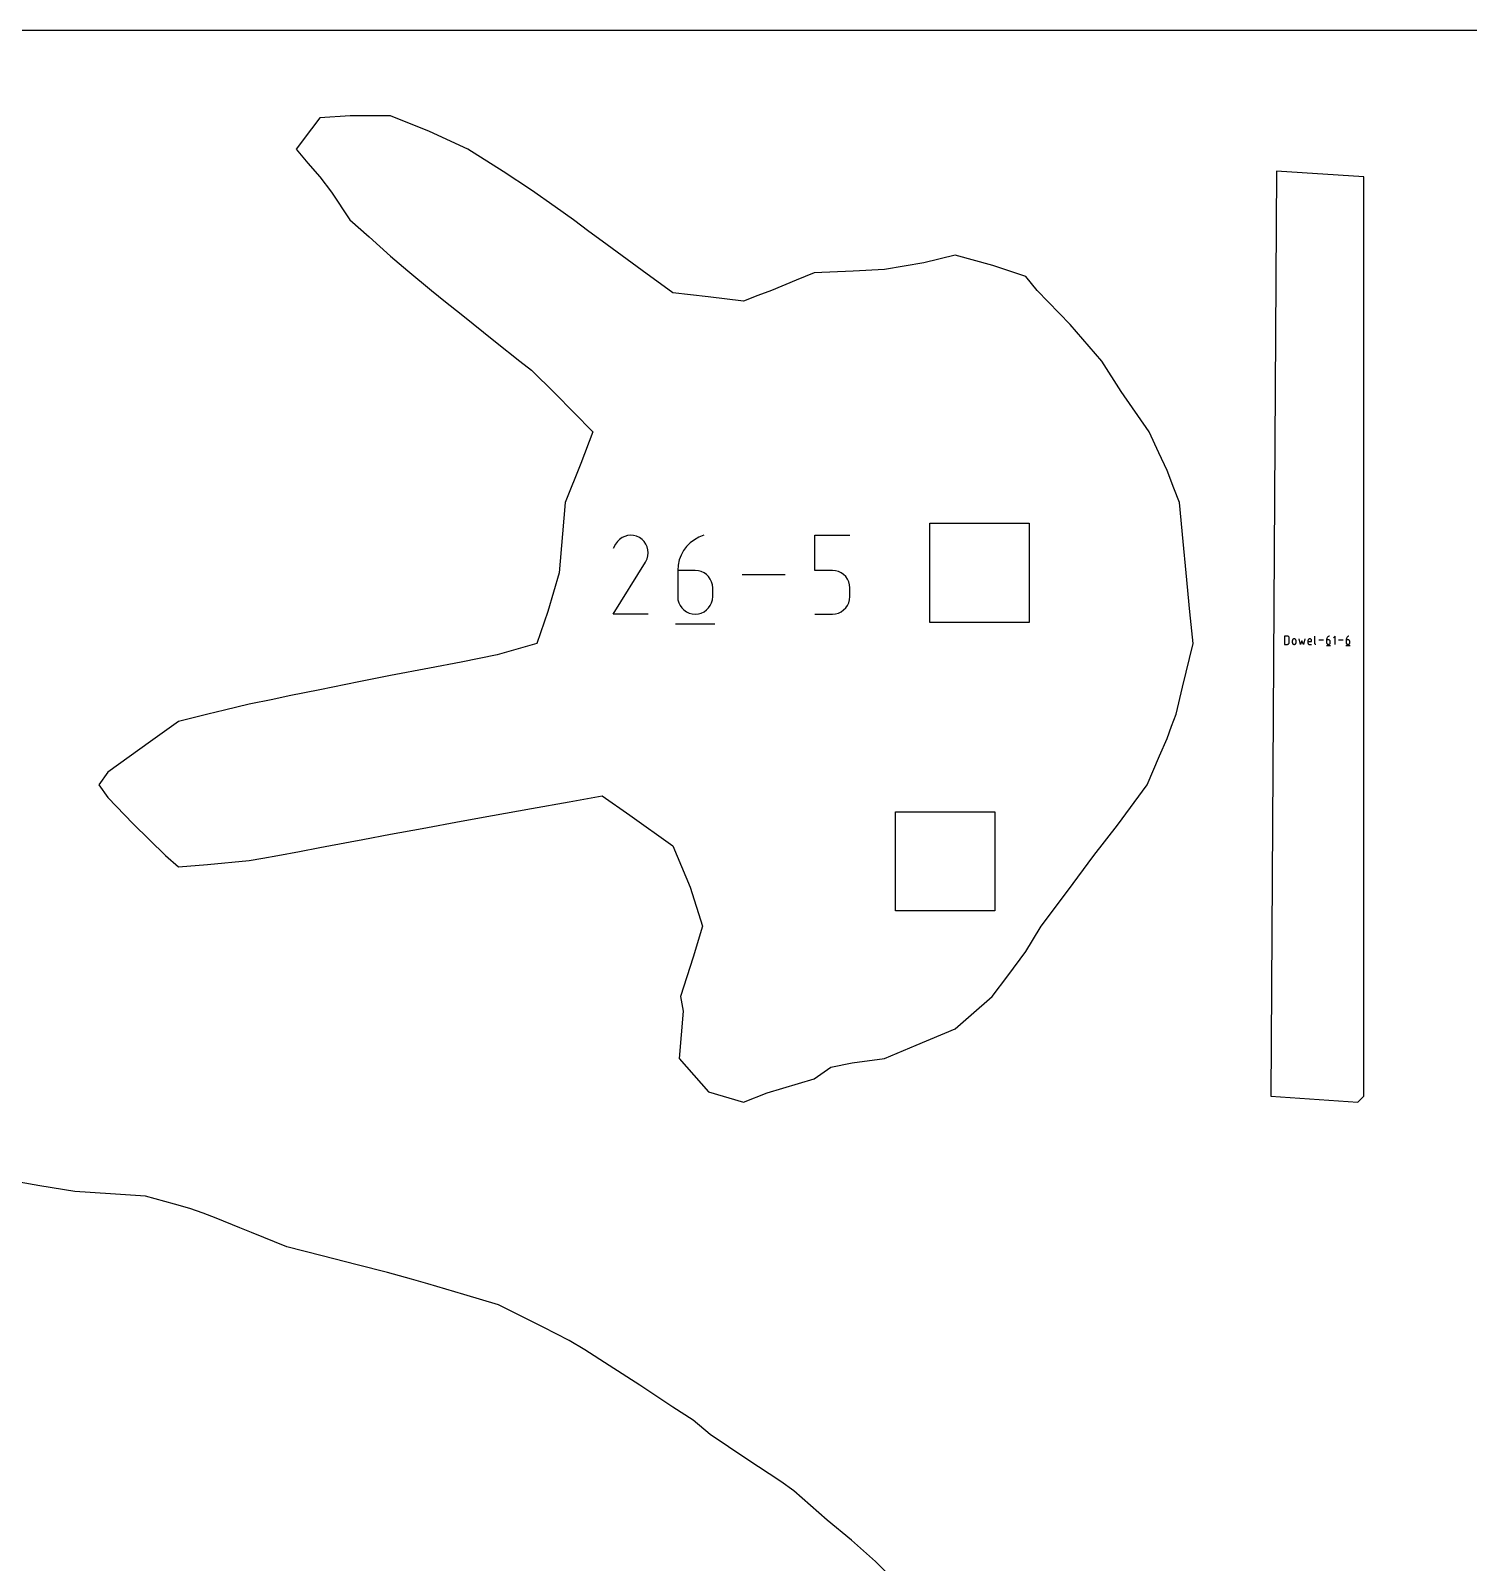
# Model space of a CAD drawing. Extents: x 0 to 12, y 0 to 12.
# Drawn here: x 2.292 to 4.609, y 9.532 to 12 of the extents above; entities that cross this region are included whole.
import ezdxf

# ---------------------------------------------------------------- set-up
doc = ezdxf.new("R2010")
doc.units = 0

msp = doc.modelspace()

# ---------------------------------------------------------------- linework, layer by layer
at = {"layer": 'annotation', "color": 1}
for p, q in [((3.240733, 11.180343), (3.237208, 11.176865)), ((3.244738, 11.183104), (3.240733, 11.180343)), ((3.249115, 11.185122), (3.244738, 11.183104)), ((3.253758, 11.186367), (3.249115, 11.185122)), ((3.258558, 11.186813), (3.253758, 11.186367)), ((3.26341, 11.186431), (3.258558, 11.186813)), ((3.268205, 11.185194), (3.26341, 11.186431)), ((3.272837, 11.183073), (3.268205, 11.185194)), ((3.27698, 11.180131), (3.272837, 11.183073)), ((3.272837, 11.183073), (3.272837, 11.183073)), ((3.368767, 11.183788), (3.361356, 11.179708)), ((3.376844, 11.186816), (3.368767, 11.183788)), ((3.376844, 11.186816), (3.376844, 11.186816)), ((3.555521, 11.130279), (3.555521, 11.186816)), ((3.555521, 11.186816), (3.611908, 11.186816)), ((3.23427, 11.172699), (3.230567, 11.165597)), ((3.237208, 11.176865), (3.23427, 11.172699)), ((3.280444, 11.176601), (3.27698, 11.180131)), ((3.283198, 11.172591), (3.280444, 11.176601)), ((3.285211, 11.168209), (3.283198, 11.172591)), ((3.286453, 11.163563), (3.285211, 11.168209)), ((3.286893, 11.158762), (3.286453, 11.163563)), ((3.2865, 11.153913), (3.286893, 11.158762)), ((3.343874, 11.162178), (3.339884, 11.154912)), ((3.348833, 11.1688), (3.343874, 11.162178)), ((3.354686, 11.174678), (3.348833, 11.1688)), ((3.361356, 11.179708), (3.354686, 11.174678)), ((3.230488, 11.059854), (3.282591, 11.143733)), ((3.282591, 11.143733), (3.282653, 11.14381)), ((3.282591, 11.143733), (3.282591, 11.143733)), ((3.282653, 11.14381), (3.282713, 11.143888)), ((3.282713, 11.143888), (3.28277, 11.143967)), ((3.28277, 11.143967), (3.282826, 11.144048)), ((3.282826, 11.144048), (3.28288, 11.144132)), ((3.28288, 11.144132), (3.282934, 11.144219)), ((3.282934, 11.144219), (3.282987, 11.14431)), ((3.282987, 11.14431), (3.283039, 11.144405)), ((3.283039, 11.144405), (3.283092, 11.144506)), ((3.283092, 11.144506), (3.285244, 11.149125)), ((3.283092, 11.144506), (3.283092, 11.144506)), ((3.285244, 11.149125), (3.2865, 11.153913)), ((3.335118, 11.13886), (3.334494, 11.130279)), ((3.336941, 11.147105), (3.335118, 11.13886)), ((3.339884, 11.154912), (3.336941, 11.147105)), ((3.334494, 11.130279), (3.334494, 11.08808)), ((3.362687, 11.130279), (3.334494, 11.130279)), ((3.367758, 11.129826), (3.362687, 11.130279)), ((3.372529, 11.128521), (3.367758, 11.129826)), ((3.376922, 11.126442), (3.372529, 11.128521)), ((3.380856, 11.123668), (3.376922, 11.126442)), ((3.384253, 11.120278), (3.380856, 11.123668)), ((3.387034, 11.116349), (3.384253, 11.120278)), ((3.389118, 11.111962), (3.387034, 11.116349)), ((3.390427, 11.107195), (3.389118, 11.111962)), ((3.390881, 11.102125), (3.390427, 11.107195)), ((3.507923, 11.123336), (3.438503, 11.123336)), ((3.583715, 11.130279), (3.555521, 11.130279)), ((3.588777, 11.129826), (3.583715, 11.130279)), ((3.593544, 11.128521), (3.588777, 11.129826)), ((3.597935, 11.126442), (3.593544, 11.128521)), ((3.60187, 11.123668), (3.597935, 11.126442)), ((3.60527, 11.120278), (3.60187, 11.123668)), ((3.608054, 11.116349), (3.60527, 11.120278)), ((3.610141, 11.111962), (3.608054, 11.116349)), ((3.611453, 11.107195), (3.610141, 11.111962)), ((3.611908, 11.102125), (3.611453, 11.107195)), ((3.334494, 11.08808), (3.334494, 11.08808)), ((3.334494, 11.08808), (3.334949, 11.083009)), ((3.334949, 11.083009), (3.336261, 11.078235)), ((3.389118, 11.078235), (3.390427, 11.083009)), ((3.390427, 11.083009), (3.390881, 11.08808)), ((3.390881, 11.08808), (3.390881, 11.102125)), ((3.390881, 11.102125), (3.390881, 11.102125)), ((3.610141, 11.078235), (3.611453, 11.083009)), ((3.611453, 11.083009), (3.611908, 11.08808)), ((3.611908, 11.08808), (3.611908, 11.102125)), ((3.611908, 11.102125), (3.611908, 11.102125)), ((3.286874, 11.059854), (3.230488, 11.059854)), ((3.336261, 11.078235), (3.33835, 11.073838)), ((3.33835, 11.073838), (3.341134, 11.069898)), ((3.341134, 11.069898), (3.344535, 11.066496)), ((3.344535, 11.066496), (3.348471, 11.06371)), ((3.348471, 11.06371), (3.352862, 11.061622)), ((3.352862, 11.061622), (3.357627, 11.06031)), ((3.357627, 11.06031), (3.362687, 11.059855)), ((3.362687, 11.059855), (3.367758, 11.06031)), ((3.362687, 11.059855), (3.362687, 11.059855)), ((3.367758, 11.06031), (3.372529, 11.061622)), ((3.372529, 11.061622), (3.376922, 11.06371)), ((3.376922, 11.06371), (3.380856, 11.066496)), ((3.380856, 11.066496), (3.384253, 11.069898)), ((3.384253, 11.069898), (3.387034, 11.073838)), ((3.387034, 11.073838), (3.389118, 11.078235)), ((3.555521, 11.059855), (3.583715, 11.059855)), ((3.583715, 11.059855), (3.588775, 11.06031)), ((3.583715, 11.059855), (3.583715, 11.059855)), ((3.588775, 11.06031), (3.59354, 11.061622)), ((3.59354, 11.061622), (3.597931, 11.06371)), ((3.597931, 11.06371), (3.601867, 11.066496)), ((3.601867, 11.066496), (3.605268, 11.069898)), ((3.605268, 11.069898), (3.608052, 11.073838)), ((3.608052, 11.073838), (3.610141, 11.078235)), ((3.330963, 11.043985), (3.394444, 11.043985)), ((4.316864, 11.024488), (4.312362, 11.024488)), ((4.312362, 11.024488), (4.312362, 11.010987)), ((4.312362, 11.010995), (4.316864, 11.010995)), ((4.312362, 11.010987), (4.312362, 11.010995)), ((4.317401, 11.02444), (4.316864, 11.024488)), ((4.316864, 11.010995), (4.317401, 11.011043)), ((4.316864, 11.010995), (4.316864, 11.010995)), ((4.317907, 11.0243), (4.317401, 11.02444)), ((4.317401, 11.011043), (4.317907, 11.011183)), ((4.318373, 11.024078), (4.317907, 11.0243)), ((4.317907, 11.011183), (4.318373, 11.011405)), ((4.318791, 11.023781), (4.318373, 11.024078)), ((4.318373, 11.011405), (4.318791, 11.011701)), ((4.319153, 11.023419), (4.318791, 11.023781)), ((4.318791, 11.011701), (4.319153, 11.012063)), ((4.319448, 11.023), (4.319153, 11.023419)), ((4.319153, 11.012063), (4.319448, 11.012482)), ((4.31967, 11.022533), (4.319448, 11.023)), ((4.319448, 11.012482), (4.31967, 11.01295)), ((4.31981, 11.022025), (4.31967, 11.022533)), ((4.31967, 11.01295), (4.31981, 11.013457)), ((4.319858, 11.021486), (4.31981, 11.022025)), ((4.31981, 11.013457), (4.319858, 11.013997)), ((4.319858, 11.013997), (4.319858, 11.021486)), ((4.319858, 11.021486), (4.319858, 11.021486)), ((4.324969, 11.017522), (4.324921, 11.016983)), ((4.324921, 11.016983), (4.324921, 11.013989)), ((4.324921, 11.013989), (4.324921, 11.013989)), ((4.324921, 11.013989), (4.324969, 11.01345)), ((4.325109, 11.018029), (4.324969, 11.017522)), ((4.324969, 11.01345), (4.325109, 11.012942)), ((4.325331, 11.018496), (4.325109, 11.018029)), ((4.325109, 11.012942), (4.325331, 11.012474)), ((4.325627, 11.018913), (4.325331, 11.018496)), ((4.325331, 11.012474), (4.325627, 11.012055)), ((4.325989, 11.019274), (4.325627, 11.018913)), ((4.325627, 11.012055), (4.325989, 11.011693)), ((4.326408, 11.019569), (4.325989, 11.019274)), ((4.325989, 11.011693), (4.326408, 11.011397)), ((4.326876, 11.01979), (4.326408, 11.019569)), ((4.326408, 11.011397), (4.326876, 11.011175)), ((4.327384, 11.019929), (4.326876, 11.01979)), ((4.326876, 11.011175), (4.327384, 11.011035)), ((4.327923, 11.019977), (4.327384, 11.019929)), ((4.327384, 11.011035), (4.327923, 11.010987)), ((4.328462, 11.019929), (4.327923, 11.019977)), ((4.327923, 11.019977), (4.327923, 11.019977)), ((4.327923, 11.010987), (4.328463, 11.011035)), ((4.327923, 11.010987), (4.327923, 11.010987)), ((4.32897, 11.01979), (4.328462, 11.019929)), ((4.328463, 11.011035), (4.32897, 11.011175)), ((4.329438, 11.019569), (4.32897, 11.01979)), ((4.32897, 11.011175), (4.329438, 11.011397)), ((4.329856, 11.019274), (4.329438, 11.019569)), ((4.329438, 11.011397), (4.329857, 11.011693)), ((4.330218, 11.018913), (4.329856, 11.019274)), ((4.329857, 11.011693), (4.330219, 11.012055)), ((4.330515, 11.018496), (4.330218, 11.018913)), ((4.330219, 11.012055), (4.330515, 11.012474)), ((4.330737, 11.018029), (4.330515, 11.018496)), ((4.330515, 11.012474), (4.330737, 11.012942)), ((4.330876, 11.017522), (4.330737, 11.018029)), ((4.330737, 11.012942), (4.330876, 11.01345)), ((4.330925, 11.016983), (4.330876, 11.017522)), ((4.330876, 11.01345), (4.330925, 11.013989)), ((4.330925, 11.013989), (4.330925, 11.016983)), ((4.330925, 11.016983), (4.330925, 11.016983)), ((4.338244, 11.010987), (4.335988, 11.019977)), ((4.340491, 11.016983), (4.338244, 11.010987)), ((4.342738, 11.010987), (4.340491, 11.016983)), ((4.344994, 11.019977), (4.342738, 11.010987)), ((4.350106, 11.017532), (4.350058, 11.016994)), ((4.350058, 11.016994), (4.350058, 11.013246)), ((4.350058, 11.01549), (4.356054, 11.01549)), ((4.350058, 11.013246), (4.350058, 11.013246)), ((4.350058, 11.013246), (4.350094, 11.012839)), ((4.350094, 11.012839), (4.350198, 11.012456)), ((4.350245, 11.018039), (4.350106, 11.017532)), ((4.350198, 11.012456), (4.350365, 11.012104)), ((4.350468, 11.018506), (4.350245, 11.018039)), ((4.350365, 11.012104), (4.350587, 11.011789)), ((4.350764, 11.018925), (4.350468, 11.018506)), ((4.350587, 11.011789), (4.350859, 11.011517)), ((4.351125, 11.019286), (4.350764, 11.018925)), ((4.350859, 11.011517), (4.351173, 11.011294)), ((4.351544, 11.019582), (4.351125, 11.019286)), ((4.351173, 11.011294), (4.351523, 11.011127)), ((4.351523, 11.011127), (4.351904, 11.011023)), ((4.352011, 11.019805), (4.351544, 11.019582)), ((4.351904, 11.011023), (4.352309, 11.010986)), ((4.352518, 11.019944), (4.352011, 11.019805)), ((4.352309, 11.010986), (4.356053, 11.010986)), ((4.353056, 11.019992), (4.352518, 11.019944)), ((4.353595, 11.019944), (4.353056, 11.019992)), ((4.353056, 11.019992), (4.353056, 11.019992)), ((4.354102, 11.019805), (4.353595, 11.019944)), ((4.354569, 11.019582), (4.354102, 11.019805)), ((4.354988, 11.019286), (4.354569, 11.019582)), ((4.355349, 11.018925), (4.354988, 11.019286)), ((4.355645, 11.018506), (4.355349, 11.018925)), ((4.355866, 11.018039), (4.355645, 11.018506)), ((4.356006, 11.017532), (4.355866, 11.018039)), ((4.356054, 11.016994), (4.356006, 11.017532)), ((4.356054, 11.01549), (4.356054, 11.016994)), ((4.356054, 11.016994), (4.356054, 11.016994)), ((4.361116, 11.012494), (4.361116, 11.024499)), ((4.361141, 11.012222), (4.361116, 11.012494)), ((4.36121, 11.011966), (4.361141, 11.012222)), ((4.361322, 11.011731), (4.36121, 11.011966)), ((4.361471, 11.01152), (4.361322, 11.011731)), ((4.361652, 11.011338), (4.361471, 11.01152)), ((4.361863, 11.01119), (4.361652, 11.011338)), ((4.362098, 11.011079), (4.361863, 11.01119)), ((4.362354, 11.011009), (4.362098, 11.011079)), ((4.362626, 11.010984), (4.362354, 11.011009)), ((4.362626, 11.010984), (4.362626, 11.010984)), ((4.375073, 11.017737), (4.367691, 11.017737)), ((4.379759, 11.009299), (4.38651, 11.009299)), ((4.380201, 11.019388), (4.380135, 11.018476)), ((4.380135, 11.018476), (4.380135, 11.013988)), ((4.383133, 11.018476), (4.380135, 11.018476)), ((4.380135, 11.013988), (4.380135, 11.013988)), ((4.380135, 11.013988), (4.380183, 11.013449)), ((4.380183, 11.013449), (4.380323, 11.012941)), ((4.380395, 11.020265), (4.380201, 11.019388)), ((4.380323, 11.012941), (4.380545, 11.012474)), ((4.380708, 11.021095), (4.380395, 11.020265)), ((4.380545, 11.012474), (4.380841, 11.012055)), ((4.381132, 11.021868), (4.380708, 11.021095)), ((4.380841, 11.012055), (4.381203, 11.011693)), ((4.38166, 11.022572), (4.381132, 11.021868)), ((4.381203, 11.011693), (4.381621, 11.011397)), ((4.381621, 11.011397), (4.382088, 11.011174)), ((4.382282, 11.023197), (4.38166, 11.022572)), ((4.382088, 11.011174), (4.382595, 11.011035)), ((4.382991, 11.023732), (4.382282, 11.023197)), ((4.382595, 11.011035), (4.383133, 11.010987)), ((4.383779, 11.024166), (4.382991, 11.023732)), ((4.383672, 11.018427), (4.383133, 11.018476)), ((4.383133, 11.010987), (4.383672, 11.011035)), ((4.383133, 11.010987), (4.383133, 11.010987)), ((4.38418, 11.018289), (4.383672, 11.018427)), ((4.383672, 11.011035), (4.38418, 11.011174)), ((4.384638, 11.024488), (4.383779, 11.024166)), ((4.384647, 11.018068), (4.38418, 11.018289)), ((4.38418, 11.011174), (4.384647, 11.011397)), ((4.384638, 11.024488), (4.384638, 11.024488)), ((4.385065, 11.017773), (4.384647, 11.018068)), ((4.384647, 11.011397), (4.385065, 11.011693)), ((4.385426, 11.017412), (4.385065, 11.017773)), ((4.385065, 11.011693), (4.385426, 11.012055)), ((4.385722, 11.016994), (4.385426, 11.017412)), ((4.385426, 11.012055), (4.385722, 11.012474)), ((4.385944, 11.016528), (4.385722, 11.016994)), ((4.385722, 11.012474), (4.385944, 11.012941)), ((4.386083, 11.016021), (4.385944, 11.016528)), ((4.385944, 11.012941), (4.386083, 11.013449)), ((4.386131, 11.015482), (4.386083, 11.016021)), ((4.386083, 11.013449), (4.386131, 11.013988)), ((4.386131, 11.013988), (4.386131, 11.015482)), ((4.386131, 11.015482), (4.386131, 11.015482)), ((4.394196, 11.024488), (4.391194, 11.021486)), ((4.394196, 11.010987), (4.394196, 11.024488)), ((4.406642, 11.017737), (4.39926, 11.017737)), ((4.411328, 11.009299), (4.418079, 11.009299)), ((4.41177, 11.019388), (4.411704, 11.018476)), ((4.411704, 11.018476), (4.411704, 11.013988)), ((4.414702, 11.018476), (4.411704, 11.018476)), ((4.411704, 11.013988), (4.411704, 11.013988)), ((4.411704, 11.013988), (4.411752, 11.013449)), ((4.411752, 11.013449), (4.411892, 11.012941)), ((4.411964, 11.020265), (4.41177, 11.019388)), ((4.411892, 11.012941), (4.412114, 11.012474)), ((4.412277, 11.021095), (4.411964, 11.020265)), ((4.412114, 11.012474), (4.41241, 11.012055)), ((4.412701, 11.021868), (4.412277, 11.021095)), ((4.41241, 11.012055), (4.412772, 11.011693)), ((4.413229, 11.022572), (4.412701, 11.021868)), ((4.412772, 11.011693), (4.41319, 11.011397)), ((4.41319, 11.011397), (4.413657, 11.011174)), ((4.413851, 11.023197), (4.413229, 11.022572)), ((4.413657, 11.011174), (4.414164, 11.011035)), ((4.41456, 11.023732), (4.413851, 11.023197)), ((4.414164, 11.011035), (4.414702, 11.010987)), ((4.415349, 11.024166), (4.41456, 11.023732)), ((4.415241, 11.018427), (4.414702, 11.018476)), ((4.414702, 11.010987), (4.415241, 11.011035)), ((4.414702, 11.010987), (4.414702, 11.010987)), ((4.415749, 11.018289), (4.415241, 11.018427)), ((4.415241, 11.011035), (4.415749, 11.011174)), ((4.416207, 11.024488), (4.415349, 11.024166)), ((4.416216, 11.018068), (4.415749, 11.018289)), ((4.415749, 11.011174), (4.416216, 11.011397)), ((4.416207, 11.024488), (4.416207, 11.024488)), ((4.416634, 11.017773), (4.416216, 11.018068)), ((4.416216, 11.011397), (4.416634, 11.011693)), ((4.416995, 11.017412), (4.416634, 11.017773)), ((4.416634, 11.011693), (4.416995, 11.012055)), ((4.417291, 11.016994), (4.416995, 11.017412)), ((4.416995, 11.012055), (4.417291, 11.012474)), ((4.417513, 11.016528), (4.417291, 11.016994)), ((4.417291, 11.012474), (4.417513, 11.012941)), ((4.417652, 11.016021), (4.417513, 11.016528)), ((4.417513, 11.012941), (4.417652, 11.013449)), ((4.4177, 11.015482), (4.417652, 11.016021)), ((4.417652, 11.013449), (4.4177, 11.013988)), ((4.4177, 11.013988), (4.4177, 11.015482)), ((4.4177, 11.015482), (4.4177, 11.015482))]:
    msp.add_line(p, q, dxfattribs=at)
at = {"layer": 'boundary', "color": 5}
for p, q in [((2.757754, 11.859304), (2.744234, 11.841515)), ((2.80678, 11.862865), (2.757754, 11.859304)), ((2.871534, 11.862557), (2.80678, 11.862865)), ((2.934401, 11.837718), (2.871534, 11.862557)), ((2.744234, 11.841515), (2.719446, 11.808828)), ((2.996473, 11.808828), (2.934401, 11.837718)), ((2.719446, 11.808828), (2.7386, 11.786699)), ((3.053236, 11.772882), (2.996473, 11.808828)), ((2.7386, 11.786699), (2.757754, 11.764569)), ((3.099094, 11.743065), (3.053236, 11.772882)), ((4.299408, 11.773597), (4.290033, 10.282972)), ((4.440033, 11.764222), (4.299408, 11.773597)), ((2.757754, 11.764569), (2.776454, 11.739951)), ((4.440033, 10.282972), (4.440033, 11.764222)), ((2.776454, 11.739951), (2.806201, 11.695048)), ((3.136939, 11.716145), (3.099094, 11.743065)), ((3.166469, 11.695048), (3.136939, 11.716145)), ((2.806201, 11.695048), (2.837049, 11.667815)), ((3.191491, 11.676592), (3.166469, 11.695048)), ((3.212874, 11.660805), (3.191491, 11.676592)), ((2.837049, 11.667815), (2.871534, 11.636554)), ((3.277117, 11.613557), (3.212874, 11.660805)), ((2.871534, 11.636554), (2.899858, 11.612874)), ((3.730861, 11.625792), (3.667994, 11.61526)), ((3.781774, 11.638368), (3.730861, 11.625792)), ((3.842317, 11.621675), (3.781774, 11.638368)), ((2.899858, 11.612874), (2.937526, 11.581268)), ((3.326654, 11.577294), (3.277117, 11.613557)), ((3.554214, 11.609516), (3.52553, 11.597706)), ((3.617081, 11.612645), (3.554214, 11.609516)), ((3.667994, 11.61526), (3.617081, 11.612645)), ((3.895554, 11.603771), (3.842317, 11.621675)), ((3.913752, 11.581268), (3.895554, 11.603771)), ((2.937526, 11.581268), (2.960115, 11.563245)), ((3.383611, 11.570957), (3.326654, 11.577294)), ((3.485898, 11.581268), (3.46367, 11.572973)), ((3.52553, 11.597706), (3.485898, 11.581268)), ((3.967077, 11.526302), (3.913752, 11.581268)), ((2.960115, 11.563245), (2.985314, 11.543125)), ((3.440434, 11.564272), (3.383611, 11.570957)), ((3.46367, 11.572973), (3.440434, 11.564272)), ((2.985314, 11.543125), (3.040743, 11.498764)), ((4.017895, 11.467488), (3.967077, 11.526302)), ((3.040743, 11.498764), (3.080001, 11.467488)), ((3.080001, 11.467488), (3.099094, 11.45281)), ((3.099094, 11.45281), (3.1367, 11.415931)), ((4.049121, 11.41833), (4.017895, 11.467488)), ((3.1367, 11.415931), (3.1976, 11.353708)), ((4.094248, 11.353708), (4.049121, 11.41833)), ((3.1976, 11.353708), (3.17814, 11.302795)), ((4.10981, 11.319474), (4.094248, 11.353708)), ((4.123114, 11.291459), (4.10981, 11.319474)), ((3.17814, 11.302795), (3.153224, 11.239928)), ((4.134002, 11.262826), (4.123114, 11.291459)), ((4.143153, 11.239928), (4.134002, 11.262826)), ((3.153224, 11.239928), (3.148607, 11.189015)), ((4.148992, 11.177061), (4.143153, 11.239928)), ((3.148607, 11.189015), (3.143659, 11.126148)), ((4.153844, 11.126148), (4.148992, 11.177061)), ((3.143659, 11.126148), (3.125131, 11.064302)), ((4.160004, 11.06328), (4.153844, 11.126148)), ((3.125131, 11.064302), (3.107669, 11.012367)), ((4.165033, 11.012367), (4.160004, 11.06328)), ((3.107669, 11.012367), (3.043693, 10.994143)), ((4.147698, 10.941898), (4.165033, 11.012367)), ((3.043693, 10.994143), (2.985314, 10.982377)), ((2.871534, 10.960747), (2.820621, 10.950499)), ((2.934401, 10.972788), (2.871534, 10.960747)), ((2.985314, 10.982377), (2.934401, 10.972788)), ((2.757754, 10.937614), (2.708179, 10.927972)), ((2.820621, 10.950499), (2.757754, 10.937614)), ((4.137674, 10.898587), (4.147698, 10.941898)), ((2.643974, 10.914655), (2.603902, 10.904944)), ((2.682104, 10.922181), (2.643974, 10.914655)), ((2.708179, 10.927972), (2.682104, 10.922181)), ((2.530193, 10.886808), (2.485125, 10.854737)), ((2.577519, 10.898587), (2.530193, 10.886808)), ((2.603902, 10.904944), (2.577519, 10.898587)), ((4.130394, 10.879068), (4.137674, 10.898587)), ((4.111007, 10.83134), (4.123114, 10.859548)), ((4.123114, 10.859548), (4.130394, 10.879068)), ((2.485125, 10.854737), (2.416413, 10.80503)), ((4.091047, 10.784807), (4.111007, 10.83134)), ((2.416413, 10.80503), (2.401862, 10.784807)), ((2.401862, 10.784807), (2.416413, 10.764179)), ((2.416413, 10.764179), (2.456805, 10.721974)), ((3.159751, 10.757555), (3.212874, 10.766853)), ((3.212874, 10.766853), (3.257123, 10.736133)), ((4.043171, 10.719913), (4.091047, 10.784807)), ((3.036227, 10.735343), (3.099094, 10.746866)), ((3.099094, 10.746866), (3.159751, 10.757555)), ((3.257123, 10.736133), (3.326654, 10.686244)), ((2.456805, 10.721974), (2.509027, 10.671027)), ((2.871534, 10.705053), (2.922447, 10.714431)), ((2.922447, 10.714431), (2.985314, 10.726011)), ((2.985314, 10.726011), (3.036227, 10.735343)), ((4.005068, 10.671027), (4.043171, 10.719913)), ((2.757754, 10.683758), (2.806626, 10.692795)), ((2.806626, 10.692795), (2.826995, 10.696718)), ((2.826995, 10.696718), (2.871534, 10.705053)), ((2.509027, 10.671027), (2.530193, 10.652912)), ((2.576569, 10.656516), (2.643974, 10.662668)), ((2.643974, 10.662668), (2.665954, 10.666603)), ((2.665954, 10.666603), (2.68991, 10.671027)), ((2.68991, 10.671027), (2.72477, 10.677488)), ((2.72477, 10.677488), (2.757754, 10.683758)), ((3.326654, 10.686244), (3.354498, 10.620114)), ((3.962876, 10.613428), (4.005068, 10.671027)), ((2.530193, 10.652912), (2.576569, 10.656516)), ((3.354498, 10.620114), (3.374253, 10.557247)), ((3.920386, 10.557247), (3.962876, 10.613428)), ((3.374253, 10.557247), (3.359627, 10.50732)), ((3.906474, 10.533952), (3.920386, 10.557247)), ((3.866427, 10.476892), (3.895554, 10.516464)), ((3.895554, 10.516464), (3.906474, 10.533952)), ((3.359627, 10.50732), (3.338765, 10.443467)), ((3.841311, 10.443467), (3.866427, 10.476892)), ((3.338765, 10.443467), (3.343492, 10.420352)), ((3.807571, 10.414196), (3.841311, 10.443467)), ((3.343492, 10.420352), (3.336887, 10.343734)), ((3.718907, 10.365416), (3.781774, 10.391883)), ((3.781774, 10.391883), (3.807571, 10.414196)), ((3.336887, 10.343734), (3.384365, 10.290184)), ((3.615417, 10.337082), (3.667994, 10.343642)), ((3.667994, 10.343642), (3.718907, 10.365416)), ((3.554214, 10.311257), (3.581508, 10.329687)), ((3.581508, 10.329687), (3.615417, 10.337082)), ((3.478801, 10.288245), (3.554214, 10.311257)), ((3.384365, 10.290184), (3.440434, 10.273597)), ((3.440434, 10.273597), (3.478801, 10.288245)), ((4.290033, 10.282972), (4.430658, 10.273597)), ((4.430658, 10.273597), (4.440033, 10.282972)), ((2.306625, 10.138907), (2.249256, 10.148597)), ((2.363036, 10.129488), (2.306625, 10.138907)), ((2.420405, 10.125703), (2.363036, 10.129488)), ((2.476816, 10.121992), (2.420405, 10.125703)), ((2.523849, 10.109038), (2.476816, 10.121992)), ((2.548467, 10.102216), (2.523849, 10.109038)), ((2.569532, 10.094375), (2.548467, 10.102216)), ((2.590596, 10.086533), (2.569532, 10.094375)), ((2.629076, 10.070882), (2.590596, 10.086533)), ((2.647722, 10.063448), (2.629076, 10.070882)), ((2.704376, 10.040332), (2.647722, 10.063448)), ((2.761745, 10.025809), (2.704376, 10.040332)), ((2.818157, 10.011531), (2.761745, 10.025809)), ((2.866581, 9.998769), (2.818157, 10.011531)), ((2.905666, 9.988436), (2.866581, 9.998769)), ((2.931937, 9.980759), (2.905666, 9.988436)), ((2.989777, 9.963524), (2.931937, 9.980759)), ((3.045717, 9.946969), (2.989777, 9.963524)), ((3.117638, 9.910761), (3.045717, 9.946969)), ((3.159497, 9.889705), (3.117638, 9.910761)), ((3.184575, 9.874655), (3.159497, 9.889705)), ((3.223788, 9.849291), (3.184575, 9.874655)), ((3.273277, 9.817252), (3.223788, 9.849291)), ((3.326897, 9.782206), (3.273277, 9.817252)), ((3.3595, 9.760875), (3.326897, 9.782206)), ((3.387057, 9.738035), (3.3595, 9.760875)), ((3.446055, 9.698254), (3.387057, 9.738035)), ((3.500837, 9.662465), (3.446055, 9.698254)), ((3.521681, 9.647095), (3.500837, 9.662465)), ((3.575599, 9.600105), (3.521681, 9.647095)), ((3.614617, 9.567944), (3.575599, 9.600105)), ((3.63396, 9.550629), (3.614617, 9.567944)), ((3.653303, 9.533315), (3.63396, 9.550629)), ((3.693395, 9.492527), (3.653303, 9.533315))]:
    msp.add_line(p, q, dxfattribs=at)
at = {"layer": 'frame', "color": 5}
msp.add_line((12, 12), (0, 12), dxfattribs=at)
at = {"layer": 'hole', "color": 5}
for p, q in [((3.740915, 11.046199), (3.740915, 11.206199)), ((3.740915, 11.206199), (3.900915, 11.206199)), ((3.900915, 11.206199), (3.900915, 11.046199)), ((3.900915, 11.046199), (3.740915, 11.046199)), ((3.68556, 10.581497), (3.68556, 10.741497)), ((3.68556, 10.741497), (3.84556, 10.741497)), ((3.84556, 10.741497), (3.84556, 10.581497)), ((3.84556, 10.581497), (3.68556, 10.581497))]:
    msp.add_line(p, q, dxfattribs=at)

doc.saveas('drawing.dxf')
